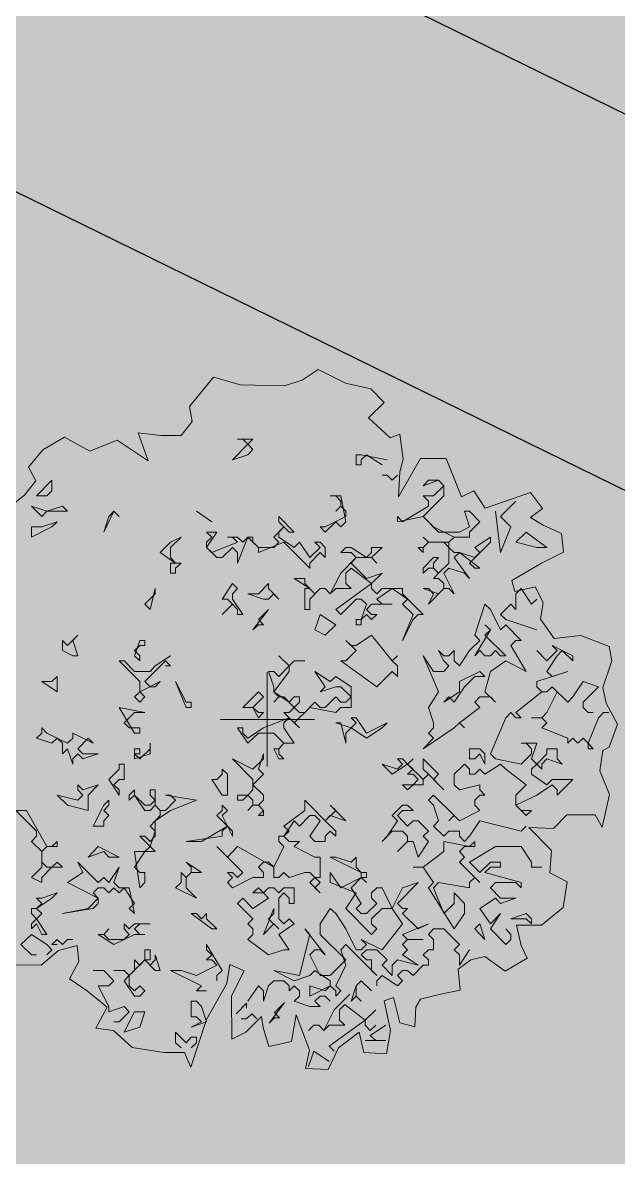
# Model space of a CAD drawing. Header units: millimetres. Extents: x 3866 to 35600, y -8896 to 9491.
# Drawn here: x 33119.157 to 33120.919, y -6722.994 to -6719.638 of the extents above; entities that cross this region are included whole.
import ezdxf

# ---------------------------------------------------------------- set-up
doc = ezdxf.new("R2010")
doc.units = ezdxf.units.MM
for name, color, linetype in [('ВДМ', 7, 'Continuous'), ('КУЩІ', 108, 'Continuous'), ('майданчики заливка', 7, 'Continuous')]:
    doc.layers.add(name, color=color, linetype=linetype)
doc.layers.add('Интерьер - Мебель_Ном_пера__4', color=7, linetype='Continuous', lineweight=20, true_color=0x029e21)

# ---------------------------------------------------------------- blocks, each defined once
blk = doc.blocks.new('Дерево лиственное 02 11_24')
at = {"layer": 'Интерьер - Мебель_Ном_пера__4', "linetype": 'Continuous'}
for p, q in [((-1757, 7082), (-1218, 7742)), ((-1218, 7742), (-606, 7566)), ((792, 7677), (1152, 7917)), ((1152, 7917), (1771, 7603)), ((-606, 7566), (385, 7545)), ((385, 7545), (792, 7677)), ((1771, 7603), (2344, 7476)), ((2344, 7476), (2648, 7169)), ((-1697, 6741), (-1757, 7082)), ((2648, 7169), (2296, 6819)), ((-1946, 6421), (-1697, 6741)), ((2296, 6819), (2782, 6373)), ((-2694, 5851), (-2918, 6485)), ((-2918, 6485), (-2409, 6421)), ((-2409, 6421), (-1946, 6421)), ((2782, 6373), (3004, 6456)), ((3004, 6456), (3075, 5887)), ((-5080, 6100), (-4587, 6385)), ((-4587, 6385), (-4012, 6065)), ((-4012, 6065), (-3393, 6317)), ((-3393, 6317), (-2694, 5851)), ((-436, 6223), (-786, 5873)), ((-322, 6337), (-672, 6337)), ((-672, 6337), (-550, 6337)), ((-550, 6337), (-436, 6223)), ((-436, 6223), (-322, 6337)), ((-322, 6109), (-436, 6223)), ((-5401, 5709), (-5080, 6100)), ((-786, 5873), (-436, 5987)), ((-436, 5987), (-322, 6109)), ((2128, 5987), (2014, 5987)), ((2014, 5987), (2014, 5759)), ((2714, 5873), (2128, 5987)), ((2128, 5873), (2250, 5987)), ((2250, 5987), (2600, 5759)), ((-5236, 5397), (-5401, 5709)), ((2014, 5759), (2128, 5759)), ((2128, 5759), (2128, 5873)), ((2968, 5032), (3467, 5899)), ((3075, 5887), (3004, 5602)), ((3467, 5899), (4052, 5899)), ((4052, 5899), (4398, 5034)), ((-5495, 5071), (-5236, 5397)), ((-4872, 5409), (-5222, 5059)), ((-4872, 5173), (-4872, 5409)), ((2714, 5523), (2600, 5523)), ((2828, 5409), (2714, 5523)), ((2950, 5523), (2828, 5409)), ((3004, 5602), (2968, 5032)), ((3650, 5409), (3528, 5287)), ((3528, 5287), (3878, 5409)), ((3878, 5409), (3650, 5409)), ((4000, 5287), (3878, 5409)), ((3878, 5409), (4000, 5287)), ((-4986, 5059), (-4872, 5173)), ((4000, 5287), (3764, 5059)), ((4000, 5059), (4000, 5287)), ((4398, 5034), (4678, 5174)), ((4678, 5174), (4931, 4775)), ((-6057, 4624), (-5495, 5071)), ((-5222, 5059), (-4986, 5059)), ((1664, 5059), (1428, 5059)), ((1428, 5059), (1550, 5059)), ((1550, 5059), (1664, 4937)), ((1778, 4473), (1664, 5059)), ((1664, 4937), (1664, 4823)), ((3764, 5059), (3528, 5059)), ((3528, 5059), (3650, 4937)), ((3650, 4709), (4000, 5059)), ((3650, 4937), (3650, 4823)), ((4931, 4775), (5958, 5130)), ((5278, 4587), (5628, 4937)), ((5958, 5130), (6229, 4771)), ((-4986, 4709), (-5336, 4823)), ((-5336, 4823), (-5100, 4587)), ((-5100, 4587), (-4986, 4709)), ((-4636, 4823), (-4986, 4709)), ((-4986, 4709), (-4522, 4709)), ((-4522, 4709), (-4636, 4823)), ((-3472, 4709), (-3700, 4237)), ((-3586, 4587), (-3472, 4709)), ((-3472, 4709), (-3350, 4587)), ((-3350, 4587), (-3472, 4709)), ((-1600, 4709), (-1250, 4473)), ((-1250, 4473), (-1600, 4709)), ((1664, 4823), (1550, 4709)), ((1550, 4709), (1664, 4823)), ((1664, 4823), (1778, 4709)), ((1778, 4709), (1778, 4587)), ((3650, 4823), (3064, 4473)), ((3528, 4587), (3650, 4709)), ((4578, 4709), (4464, 4709)), ((4464, 4709), (4578, 4359)), ((4814, 4473), (4578, 4709)), ((5164, 4709), (5278, 3773)), ((6229, 4771), (5960, 4569)), ((-4750, 4473), (-5100, 4359)), ((-4872, 4359), (-4750, 4473)), ((-3700, 4237), (-3586, 4587)), ((614, 4237), (264, 4587)), ((264, 4587), (264, 4473)), ((264, 4473), (378, 4359)), ((1778, 4587), (1314, 4359)), ((1314, 4237), (1550, 4473)), ((1550, 4473), (1664, 4359)), ((1664, 4359), (1778, 4473)), ((3064, 4473), (2950, 4587)), ((2950, 4587), (2950, 4473)), ((2950, 4473), (3528, 4587)), ((3878, 4237), (3528, 4587)), ((3528, 4587), (3764, 4359)), ((4578, 4237), (4814, 4473)), ((5514, 4359), (5278, 4587)), ((5960, 4569), (6245, 4391)), ((6245, 4391), (6657, 4204)), ((-5100, 4359), (-5336, 4359)), ((-5336, 4359), (-5336, 4123)), ((-5336, 4123), (-4872, 4359)), ((-2186, 3887), (-1950, 4123)), ((-1950, 4123), (-2186, 4009)), ((-1372, 3887), (-1136, 4237)), ((-1136, 4237), (-1372, 4237)), ((-1372, 4237), (-1250, 4123)), ((-1250, 4123), (-1372, 4009)), ((-672, 4123), (-900, 4123)), ((-900, 4123), (-786, 4123)), ((-786, 4123), (-672, 4009)), ((-550, 4009), (-672, 4123)), ((-672, 3537), (-436, 4123)), ((-436, 4123), (-550, 4009)), ((-322, 4123), (-436, 4123)), ((-436, 4123), (-200, 3887)), ((-322, 4009), (-322, 4123)), ((378, 4359), (150, 4123)), ((150, 4123), (264, 4009)), ((264, 4237), (378, 4359)), ((264, 4123), (264, 4237)), ((614, 3887), (264, 4123)), ((378, 4359), (500, 4237)), ((500, 4237), (614, 4237)), ((1314, 4359), (1200, 4359)), ((1200, 4359), (1314, 4237)), ((3650, 4009), (3528, 4123)), ((3528, 4123), (3650, 4009)), ((3764, 4359), (4228, 4123)), ((4350, 4237), (3878, 4237)), ((4114, 4009), (4228, 4123)), ((4228, 4123), (4114, 4009)), ((4228, 4123), (4578, 4123)), ((4578, 4359), (4350, 4237)), ((4578, 4123), (4578, 4237)), ((5050, 4123), (4700, 3887)), ((5050, 4009), (5050, 4123)), ((5278, 3773), (5514, 4359)), ((5864, 4237), (5628, 4009)), ((6328, 3887), (5864, 4237)), ((6657, 4204), (6708, 3786)), ((-2186, 4009), (-2422, 3773)), ((-2186, 3659), (-2186, 3887)), ((-1372, 4009), (-1372, 3887)), ((-1250, 3773), (-1372, 3887)), ((-1372, 3887), (-1136, 3659)), ((-672, 4009), (-1250, 3773)), ((-1022, 3659), (-786, 3887)), ((-786, 3887), (-672, 3773)), ((-200, 3887), (-322, 4009)), ((-200, 3773), (378, 4009)), ((150, 3887), (-200, 3887)), ((-200, 3887), (-200, 3773)), ((264, 4009), (150, 3887)), ((378, 4009), (964, 3423)), ((728, 4009), (614, 3887)), ((964, 3659), (728, 4009)), ((1200, 3887), (964, 3659)), ((1200, 4009), (1078, 4009)), ((1078, 4009), (1200, 3887)), ((1314, 3887), (1200, 4009)), ((1314, 3659), (1314, 3887)), ((1778, 3887), (1664, 3773)), ((1900, 3887), (1778, 3887)), ((2250, 3659), (1900, 3887)), ((2364, 3659), (2600, 3887)), ((2600, 3887), (2364, 3887)), ((2364, 3887), (2364, 3773)), ((3528, 3887), (3414, 3887)), ((3414, 3887), (3528, 3773)), ((3650, 4009), (3528, 3887)), ((3528, 3887), (3650, 4009)), ((3528, 3773), (3528, 3887)), ((4114, 4009), (3650, 4009)), ((3650, 4009), (4000, 4009)), ((4000, 4009), (4114, 3887)), ((4114, 3887), (4114, 4009)), ((4228, 3773), (4114, 3887)), ((4114, 3887), (4114, 3537)), ((4578, 3537), (5050, 4009)), ((4700, 3887), (4814, 3773)), ((5628, 4009), (6100, 3887)), ((6100, 3887), (6328, 3887)), ((-2422, 3773), (-2072, 3537)), ((-2072, 3537), (-2186, 3659)), ((-1136, 3659), (-1022, 3659)), ((-672, 3773), (-672, 3537)), ((964, 3537), (1200, 3773)), ((1200, 3773), (1314, 3659)), ((1664, 3773), (1900, 3773)), ((2014, 3659), (1664, 3309)), ((1900, 3773), (2014, 3659)), ((1900, 3537), (2014, 3659)), ((2014, 3659), (2364, 3659)), ((2364, 3773), (2250, 3659)), ((2364, 3659), (2478, 3537)), ((2478, 3537), (2364, 3659)), ((3764, 3659), (3528, 3423)), ((3764, 3537), (3878, 3659)), ((3878, 3659), (3764, 3659)), ((4228, 3659), (4350, 3773)), ((4350, 3773), (4228, 3773)), ((4578, 3187), (4228, 3659)), ((4350, 3773), (4814, 3423)), ((4700, 3659), (4350, 3773)), ((4814, 3773), (4700, 3659)), ((6708, 3786), (6209, 3536)), ((-2072, 3537), (-2186, 3537)), ((-2186, 3537), (-2186, 3309)), ((-1950, 3537), (-2072, 3537)), ((-2072, 3423), (-1950, 3537)), ((-2072, 3309), (-2072, 3423)), ((964, 3423), (964, 3537)), ((1778, 3309), (1900, 3423)), ((2250, 3187), (1900, 3537)), ((1900, 3423), (2364, 3073)), ((3528, 3423), (3528, 3309)), ((3528, 3309), (3650, 3423)), ((3650, 3423), (3764, 3423)), ((3764, 3423), (3764, 3537)), ((3878, 3309), (3764, 3423)), ((3764, 3423), (3878, 3309)), ((4114, 3537), (3878, 3309)), ((4000, 3309), (4114, 3423)), ((4114, 3423), (4464, 3309)), ((4700, 3423), (4578, 3537)), ((4814, 3423), (4700, 3423)), ((6209, 3536), (5533, 3144)), ((-2186, 3309), (-2072, 3309)), ((850, 3187), (614, 3187)), ((614, 3187), (964, 2959)), ((850, 3073), (850, 3187)), ((1664, 3309), (1428, 2837)), ((1778, 3073), (1778, 3309)), ((2600, 3309), (2250, 3187)), ((2364, 3073), (2600, 3309)), ((3878, 3309), (3764, 3187)), ((3764, 3187), (3878, 3187)), ((3878, 3187), (4000, 3073)), ((4228, 2837), (4000, 3309)), ((4464, 3309), (4578, 3187)), ((5533, 3144), (5604, 2895)), ((-2536, 2837), (-2772, 2609)), ((-2650, 2487), (-2536, 2959)), ((-2536, 2959), (-2536, 2837)), ((-786, 3073), (-1022, 2723)), ((-672, 2959), (-786, 3073)), ((-786, 2837), (-672, 2959)), ((-786, 2723), (-786, 2837)), ((-200, 2837), (-436, 2837)), ((-436, 2837), (-86, 2723)), ((28, 3073), (-200, 2837)), ((28, 2959), (28, 3073)), ((264, 2723), (28, 2959)), ((28, 2723), (150, 2837)), ((150, 2837), (264, 2723)), ((1078, 2837), (850, 3073)), ((964, 2959), (850, 2959)), ((850, 2959), (850, 2487)), ((964, 2723), (1200, 2959)), ((1200, 2959), (1078, 2837)), ((1314, 2959), (1200, 2959)), ((1200, 2959), (1314, 2959)), ((1428, 2837), (1314, 2959)), ((1314, 2959), (1428, 2837)), ((1428, 2837), (1550, 2959)), ((2364, 3073), (1550, 2487)), ((1550, 2959), (1900, 2959)), ((1900, 2959), (1778, 3073)), ((2364, 2959), (2364, 3073)), ((2478, 2837), (2364, 2959)), ((2600, 2959), (2478, 2837)), ((2478, 2723), (2828, 2959)), ((3064, 2959), (2600, 2959)), ((2828, 2959), (3178, 2723)), ((3064, 2837), (3064, 2959)), ((3528, 2373), (3064, 2837)), ((3878, 2837), (3528, 2959)), ((3528, 2959), (3650, 2959)), ((3650, 2959), (3764, 2837)), ((3650, 2609), (4000, 2959)), ((3764, 2837), (3650, 2609)), ((4000, 2959), (3878, 2837)), ((4000, 3073), (4000, 2959)), ((4000, 2959), (4114, 2959)), ((4114, 2959), (4228, 2837)), ((5604, 2895), (6067, 3002)), ((5628, 2837), (5750, 2959)), ((5628, 2487), (5628, 2837)), ((5750, 2959), (5978, 2609)), ((6067, 3002), (6245, 2646)), ((-2772, 2609), (-2650, 2487)), ((-1022, 2723), (-900, 2723)), ((-786, 2609), (-1022, 2373)), ((-1022, 2373), (-786, 2609)), ((-900, 2723), (-786, 2609)), ((-550, 2373), (-786, 2723)), ((-786, 2609), (-672, 2487)), ((-86, 2723), (28, 2723)), ((964, 2487), (964, 2723)), ((1664, 2373), (2014, 2723)), ((2014, 2723), (2128, 2723)), ((2128, 2723), (2250, 2609)), ((2250, 2609), (2128, 2259)), ((2250, 2487), (2364, 2609)), ((2364, 2609), (2828, 2609)), ((2600, 2609), (2478, 2723)), ((2828, 2609), (2600, 2609)), ((3178, 2723), (3064, 2609)), ((3064, 2609), (3300, 2373)), ((4928, 2609), (4700, 1909)), ((5050, 2487), (4928, 2609)), ((5278, 2373), (5514, 2609)), ((5514, 2609), (5628, 2487)), ((5978, 2609), (6100, 2723)), ((6245, 2646), (6185, 2264)), ((-672, 2487), (-672, 2373)), ((-672, 2373), (-550, 2373)), ((28, 2487), (-322, 2023)), ((-200, 2259), (28, 2487)), ((850, 2487), (964, 2487)), ((1200, 2373), (1078, 2023)), ((1550, 2137), (1200, 2373)), ((1550, 2487), (1664, 2373)), ((2128, 2259), (2250, 2373)), ((2364, 2373), (2250, 2487)), ((2250, 2373), (2364, 2259)), ((2364, 2259), (2478, 2373)), ((2478, 2373), (2364, 2373)), ((3300, 2373), (3064, 1787)), ((3300, 2259), (3414, 2373)), ((3414, 2373), (3528, 2373)), ((5278, 2023), (5050, 2487)), ((5400, 2259), (5278, 2373)), ((-322, 2023), (-200, 2137)), ((-86, 2137), (-200, 2259)), ((-200, 2137), (-86, 2137)), ((1314, 1909), (1550, 2137)), ((2128, 2259), (2014, 2259)), ((2014, 2259), (2014, 2137)), ((2014, 2137), (2128, 2137)), ((2128, 2137), (2128, 2259)), ((3064, 1787), (3300, 2259)), ((5050, 2023), (4928, 2137)), ((4928, 2137), (5050, 2023)), ((5400, 2137), (5278, 2023)), ((6100, 2023), (5400, 2259)), ((5750, 1787), (5400, 2137)), ((6185, 2264), (6494, 1827)), ((-4286, 1909), (-4522, 1673)), ((-4400, 1787), (-4286, 1909)), ((1078, 2023), (1314, 1909)), ((2364, 1909), (2014, 1673)), ((2828, 1323), (2364, 1909)), ((5050, 2023), (4700, 1437)), ((4700, 1909), (4814, 1787)), ((4928, 1909), (5050, 2023)), ((5400, 1437), (4928, 1909)), ((6494, 1827), (7100, 1898)), ((7100, 1898), (7741, 1649)), ((-4522, 1673), (-4636, 1787)), ((-4636, 1787), (-4636, 1559)), ((-4636, 1559), (-4400, 1437)), ((-4286, 1437), (-4400, 1787)), ((-2886, 1787), (-3000, 1437)), ((-3000, 1559), (-2886, 1673)), ((-2886, 1437), (-3000, 1559)), ((-2772, 1787), (-2886, 1787)), ((-2886, 1673), (-2772, 1673)), ((-2772, 1673), (-2772, 1787)), ((1900, 1673), (1778, 1787)), ((1778, 1787), (2014, 1559)), ((2014, 1559), (1778, 1323)), ((2014, 1673), (1900, 1673)), ((4000, 1437), (3878, 1559)), ((3878, 1559), (4000, 1323)), ((4228, 1559), (4114, 1437)), ((4228, 1323), (4228, 1559)), ((4578, 1559), (4350, 1209)), ((4814, 1787), (4578, 1559)), ((4700, 1437), (4814, 1559)), ((4814, 1559), (4928, 1437)), ((5050, 1437), (5164, 1559)), ((5164, 1559), (5278, 1437)), ((5514, 1673), (5628, 1787)), ((5864, 1087), (5514, 1673)), ((5628, 1787), (5750, 1787)), ((6328, 1323), (6100, 1559)), ((6564, 1559), (6328, 1323)), ((6914, 1437), (6450, 1673)), ((6450, 1673), (6564, 1559)), ((6564, 1437), (6678, 1559)), ((6678, 1559), (6914, 1323)), ((7741, 1649), (7800, 1326)), ((-4400, 1437), (-4286, 1437)), ((-3236, 1323), (-3350, 1323)), ((-3350, 1323), (-2886, 859)), ((-3000, 1087), (-3236, 1323)), ((-3000, 1437), (-2886, 1323)), ((-2886, 1323), (-2886, 1437)), ((-2772, 859), (-2300, 1323)), ((-2186, 1437), (-2536, 1209)), ((-2300, 1323), (-2186, 1209)), ((500, 1209), (264, 1437)), ((264, 1437), (500, 1209)), ((500, 1209), (614, 1323)), ((614, 1323), (500, 1209)), ((614, 1323), (850, 1323)), ((850, 1323), (614, 1323)), ((1778, 1323), (1664, 1323)), ((1664, 1323), (2478, 737)), ((2828, 1323), (2950, 1437)), ((2950, 1437), (2828, 1323)), ((2950, 1209), (2828, 1323)), ((3764, 1087), (3528, 1437)), ((3528, 1437), (3878, 623)), ((4114, 1437), (4000, 1437)), ((4000, 1323), (4114, 1209)), ((4350, 1209), (4228, 1323)), ((4928, 1437), (5050, 1437)), ((5050, 1087), (5400, 1323)), ((5278, 1437), (5400, 1437)), ((5400, 1323), (5864, 1087)), ((6328, 1087), (6564, 1437)), ((6914, 1323), (6914, 1437)), ((7800, 1326), (7598, 723)), ((-2650, 1087), (-3000, 1087)), ((-2536, 1209), (-2650, 1087)), ((-2186, 1209), (-2300, 1209)), ((0, 0), (0, 1067)), ((150, 1087), (28, 1087)), ((28, 1087), (150, 737)), ((150, 623), (500, 1087)), ((264, 973), (150, 1087)), ((500, 1209), (264, 973)), ((500, 1087), (500, 1209)), ((1428, 859), (1078, 1087)), ((1078, 1087), (1314, 737)), ((2478, 737), (2828, 1087)), ((2828, 1087), (2950, 973)), ((2950, 973), (2950, 1209)), ((4000, 1087), (3764, 1087)), ((4114, 1209), (4000, 1087)), ((4814, 1087), (4350, 859)), ((4928, 973), (4814, 1087)), ((4928, 623), (5050, 1087)), ((6100, 859), (6800, 1087)), ((6450, 973), (6328, 1087)), ((6800, 1087), (6450, 973)), ((-4872, 859), (-5100, 859)), ((-5100, 859), (-4750, 623)), ((-4750, 973), (-4872, 859)), ((-4750, 623), (-4750, 973)), ((-2886, 623), (-2422, 859)), ((-2886, 859), (-2886, 623)), ((-2650, 737), (-2772, 859)), ((-2422, 859), (-2536, 737)), ((-1836, 387), (-2072, 859)), ((-2072, 859), (-1836, 273)), ((1550, 973), (1428, 859)), ((1900, 737), (1550, 973)), ((4350, 859), (4350, 623)), ((4464, 737), (4700, 973)), ((4700, 973), (4928, 973)), ((6100, 737), (6100, 859)), ((7150, 859), (6914, 509)), ((7500, 737), (7150, 859)), ((-2886, 623), (-3000, 509)), ((-2772, 509), (-2886, 623)), ((-2536, 737), (-2650, 737)), ((-200, 623), (-550, 273)), ((-86, 509), (-200, 623)), ((150, 737), (150, 623)), ((500, 387), (150, 623)), ((150, 623), (264, 509)), ((1314, 737), (1200, 623)), ((1200, 623), (1550, 737)), ((1550, 737), (1664, 737)), ((1664, 737), (1900, 509)), ((1900, 273), (1900, 737)), ((3878, 623), (3650, 273)), ((4350, 623), (4000, 387)), ((4228, 387), (4464, 737)), ((5164, 387), (4928, 623)), ((5628, 159), (6214, 623)), ((6214, 623), (6100, 737)), ((6214, 623), (6328, 623)), ((6328, 623), (6214, 623)), ((6328, 623), (6450, 737)), ((6450, 737), (6328, 623)), ((6564, 623), (6328, 159)), ((6450, 737), (6564, 623)), ((6800, 387), (6450, 737)), ((7150, 387), (7500, 737)), ((7598, 723), (7669, 367)), ((-2772, 159), (-3350, 273)), ((-3350, 273), (-3000, -313)), ((-3000, 509), (-2886, 387)), ((-2886, 387), (-2772, 509)), ((-1722, 387), (-1836, 387)), ((-1836, 273), (-1722, 273)), ((-1722, 273), (-1722, 387)), ((-550, 273), (-322, 273)), ((-322, 273), (-86, 509)), ((-200, 159), (-322, 273)), ((-322, 273), (-200, 37)), ((264, 509), (150, 387)), ((150, 387), (264, 509)), ((264, 509), (378, 509)), ((378, 509), (614, 273)), ((614, 509), (500, 387)), ((614, 273), (500, 159)), ((728, 509), (614, 509)), ((614, 273), (728, 387)), ((614, -77), (964, 273)), ((728, 159), (614, 273)), ((728, 387), (728, 509)), ((1078, 387), (850, 159)), ((964, 273), (1550, 159)), ((1200, 273), (1078, 387)), ((1314, 273), (1200, 273)), ((1550, 509), (1314, 273)), ((1664, 387), (1550, 509)), ((1550, 159), (1664, 273)), ((1778, 387), (1664, 387)), ((1664, 273), (1900, 273)), ((1900, 509), (1778, 387)), ((3650, 273), (3764, -77)), ((4000, 387), (4114, 509)), ((4114, 509), (4228, 387)), ((4350, -77), (4814, 273)), ((4700, 387), (4814, 509)), ((4814, 273), (4700, 387)), ((4814, 509), (5050, 509)), ((5050, 509), (5164, 387)), ((6914, 509), (6800, 387)), ((7150, 273), (7150, 387)), ((7264, 159), (7150, 273)), ((7669, 367), (7931, -110)), ((-3236, -77), (-3000, 159)), ((-3000, 159), (-2772, 159)), ((0, 0), (-1067, 0)), ((-200, 37), (-86, 159)), ((-86, 159), (-200, 159)), ((500, 37), (-86, -191)), ((0, 0), (1067, 0)), ((0, 0), (0, -1067)), ((500, 159), (378, 159)), ((378, 159), (500, 37)), ((378, -77), (500, 37)), ((500, 37), (728, -191)), ((850, 159), (728, 159)), ((2014, 37), (1900, 37)), ((1900, 37), (2014, -77)), ((2250, -313), (2014, 37)), ((5050, -777), (5400, 37)), ((5400, 37), (5514, 159)), ((5514, 159), (5628, 37)), ((5750, 37), (5628, 159)), ((5628, 37), (5750, 37)), ((6214, 37), (5978, 37)), ((5978, 37), (6214, 37)), ((6328, 159), (6214, 37)), ((6214, 37), (6328, -77)), ((7378, 159), (7264, 159)), ((7264, -541), (7500, 37)), ((7500, 37), (7614, 159)), ((7614, 159), (7728, 159)), ((-4986, -313), (-5100, -191)), ((-5100, -191), (-5100, -313)), ((-3122, -191), (-3236, -77)), ((-3000, -191), (-3122, -191)), ((-2886, -191), (-3000, -191)), ((-2886, -313), (-2886, -191)), ((-550, -191), (-672, -191)), ((-672, -191), (-436, -541)), ((-550, -313), (-550, -191)), ((-86, -191), (-436, -427)), ((378, -191), (378, -77)), ((614, -541), (378, -191)), ((728, -191), (614, -77)), ((1900, -191), (1550, -77)), ((1550, -77), (1664, -77)), ((1664, -77), (1778, -541)), ((1778, -313), (1900, -191)), ((2014, -77), (1900, -191)), ((1900, -191), (2250, -427)), ((2714, -77), (2250, -313)), ((2250, -427), (2600, -191)), ((2600, -191), (2714, -77)), ((3528, -663), (4228, -191)), ((3764, -191), (3650, -313)), ((3764, -77), (3764, -191)), ((4228, -191), (4350, -77)), ((4350, -77), (4464, -191)), ((4464, -191), (4350, -77)), ((6328, -77), (6214, -191)), ((6214, -191), (6800, -427)), ((7931, -110), (7741, -630)), ((-5100, -313), (-5222, -427)), ((-5222, -427), (-4872, -541)), ((-4522, -541), (-4986, -313)), ((-4872, -541), (-4750, -427)), ((-4750, -427), (-4636, -541)), ((-4400, -427), (-4522, -541)), ((-3936, -541), (-4400, -313)), ((-4400, -313), (-4400, -427)), ((-4286, -663), (-4050, -427)), ((-4050, -427), (-3936, -541)), ((-3000, -313), (-2886, -313)), ((-436, -427), (-550, -313)), ((-436, -541), (-200, -313)), ((-200, -313), (150, -313)), ((150, -313), (378, -541)), ((1778, -541), (1778, -313)), ((3764, -427), (3528, -663)), ((3650, -313), (3764, -427)), ((6800, -427), (6800, -541)), ((6800, -541), (6914, -427)), ((6914, -427), (7028, -541)), ((7028, -541), (7150, -427)), ((7150, -427), (7264, -541)), ((-4636, -541), (-4636, -777)), ((-4636, -777), (-4522, -663)), ((-4522, -663), (-4400, -1013)), ((-4172, -777), (-4286, -663)), ((-2886, -663), (-3000, -663)), ((-3000, -663), (-3000, -891)), ((-2650, -663), (-2886, -891)), ((-2886, -777), (-2886, -663)), ((-2650, -541), (-2650, -663)), ((-2650, -777), (-2650, -541)), ((264, -663), (150, -663)), ((150, -663), (264, -891)), ((264, -663), (378, -541)), ((378, -541), (264, -663)), ((264, -777), (264, -663)), ((378, -541), (614, -541)), ((4814, -663), (4578, -663)), ((4578, -663), (4578, -891)), ((4928, -777), (4814, -663)), ((6100, -541), (5750, -541)), ((5750, -541), (5864, -541)), ((5864, -541), (5978, -663)), ((5978, -891), (6100, -541)), ((5978, -663), (5978, -777)), ((6564, -663), (6328, -663)), ((6328, -663), (6328, -777)), ((6564, -891), (6564, -663)), ((7264, -541), (7264, -663)), ((7378, -663), (7264, -541)), ((7264, -663), (7378, -663)), ((7598, -702), (7527, -1165)), ((7741, -630), (7598, -702)), ((-4400, -891), (-4286, -777)), ((-4400, -1013), (-4400, -891)), ((-4286, -777), (-4172, -891)), ((-4172, -891), (-3822, -777)), ((-3822, -777), (-4172, -777)), ((-3236, -1013), (-3350, -1013)), ((-3350, -1013), (-3350, -1127)), ((-3236, -1363), (-3236, -1013)), ((-2886, -891), (-3000, -777)), ((-3000, -777), (-2886, -777)), ((-3000, -891), (-2650, -777)), ((-322, -1127), (-786, -891)), ((-786, -891), (-322, -1363)), ((-86, -891), (-322, -1127)), ((-200, -1127), (-86, -777)), ((-86, -777), (-86, -891)), ((378, -891), (264, -777)), ((264, -891), (378, -891)), ((2950, -1127), (2600, -1013)), ((2600, -1013), (2828, -1241)), ((2828, -1241), (3178, -1013)), ((3064, -891), (2950, -891)), ((2950, -891), (3064, -1013)), ((3064, -1013), (2950, -1127)), ((3178, -1013), (3064, -891)), ((3178, -1013), (3300, -891)), ((3300, -891), (3178, -1013)), ((3528, -1363), (3178, -1013)), ((3178, -1013), (3300, -1127)), ((3878, -1241), (3528, -891)), ((3528, -891), (3528, -1127)), ((4228, -1241), (4464, -1013)), ((4464, -1013), (4578, -1127)), ((4578, -891), (4700, -891)), ((4700, -891), (4814, -777)), ((4814, -777), (4928, -1013)), ((4928, -1013), (4928, -777)), ((4928, -1241), (5278, -1013)), ((5164, -891), (5050, -777)), ((5750, -1013), (5164, -891)), ((5278, -1013), (5400, -1127)), ((5978, -777), (5750, -1013)), ((6100, -1013), (5978, -891)), ((5978, -1127), (6100, -1013)), ((6328, -777), (6100, -1013)), ((6100, -1013), (6214, -1127)), ((6214, -1013), (6328, -891)), ((6214, -1127), (6214, -1013)), ((6328, -891), (6678, -1013)), ((6678, -1013), (6564, -891)), ((-3350, -1127), (-3586, -1363)), ((-1022, -1241), (-1136, -1363)), ((-900, -1241), (-1022, -1127)), ((-1022, -1127), (-1022, -1241)), ((-900, -1713), (-900, -1241)), ((-322, -1477), (-86, -1241)), ((-86, -1241), (-200, -1127)), ((3300, -1127), (3178, -1241)), ((3178, -1241), (3300, -1241)), ((3300, -1241), (3414, -1363)), ((3528, -1127), (3650, -1241)), ((3528, -1363), (3650, -1241)), ((3650, -1241), (3528, -1363)), ((3650, -1241), (4000, -1591)), ((3764, -1363), (3878, -1241)), ((4228, -1477), (4228, -1241)), ((4578, -1127), (4578, -1241)), ((4578, -1241), (4700, -1241)), ((4700, -1241), (4814, -1127)), ((4814, -1127), (4928, -1241)), ((5400, -1127), (5864, -1477)), ((5978, -1241), (5978, -1127)), ((6328, -1477), (5978, -1241)), ((7527, -1165), (7746, -1700)), ((-4172, -1591), (-4286, -1477)), ((-4286, -1477), (-4286, -1591)), ((-3822, -1477), (-4172, -1591)), ((-4050, -1713), (-3822, -1477)), ((-3586, -1363), (-3350, -1713)), ((-3472, -1477), (-3350, -1363)), ((-3350, -1591), (-3472, -1477)), ((-3350, -1363), (-3236, -1363)), ((-1136, -1363), (-1250, -1363)), ((-1250, -1363), (-1022, -1713)), ((-322, -1363), (-322, -1591)), ((-86, -1713), (-322, -1477)), ((3300, -1477), (3064, -1477)), ((3064, -1477), (3178, -1591)), ((3178, -1591), (3300, -1477)), ((3414, -1363), (3300, -1477)), ((3300, -1477), (3528, -1477)), ((3528, -1477), (3528, -1363)), ((4000, -1591), (3764, -1363)), ((4350, -1591), (4228, -1477)), ((4814, -1477), (4350, -1591)), ((4814, -1591), (4814, -1477)), ((5864, -1477), (5628, -1713)), ((6100, -1713), (6450, -1477)), ((6450, -1363), (6328, -1477)), ((6914, -1363), (6450, -1363)), ((6450, -1477), (6564, -1591)), ((6564, -1713), (6914, -1363)), ((-4286, -1827), (-4750, -1713)), ((-4750, -1713), (-4522, -1941)), ((-4286, -1591), (-4172, -1713)), ((-4172, -1713), (-4286, -1827)), ((-4050, -2063), (-4050, -1713)), ((-3350, -1713), (-3350, -1591)), ((-3000, -1591), (-3122, -1713)), ((-3122, -1713), (-3122, -1827)), ((-3122, -1827), (-3000, -1713)), ((-3000, -1713), (-3000, -1591)), ((-2772, -1941), (-3000, -1713)), ((-3000, -1713), (-2772, -2063)), ((-2536, -1591), (-2650, -1591)), ((-2650, -1591), (-2650, -1713)), ((-2650, -1713), (-2536, -1827)), ((-2536, -1941), (-2536, -1591)), ((-1600, -1827), (-2300, -1713)), ((-2300, -1713), (-2186, -1713)), ((-2186, -1713), (-2072, -1827)), ((-1022, -1713), (-900, -1713)), ((-436, -1713), (-672, -1713)), ((-672, -1713), (-672, -1827)), ((-550, -1827), (-436, -1713)), ((-322, -1591), (-436, -1713)), ((-436, -1713), (-322, -1827)), ((-86, -1827), (-86, -1713)), ((3650, -1827), (3764, -1713)), ((3764, -1713), (4228, -2177)), ((4700, -1827), (4814, -1713)), ((4928, -1713), (4814, -1591)), ((4814, -1713), (4928, -1713)), ((5628, -1713), (5628, -1941)), ((5628, -1941), (6100, -1713)), ((6564, -1591), (6564, -1713)), ((7746, -1700), (7581, -2439)), ((-4522, -1941), (-4050, -2063)), ((-3700, -1941), (-3936, -2413)), ((-3586, -1827), (-3700, -1941)), ((-3700, -2063), (-3586, -1941)), ((-3586, -1941), (-3586, -1827)), ((-2650, -1941), (-2772, -1941)), ((-2536, -1827), (-2650, -1941)), ((-2650, -2063), (-2536, -1941)), ((-2422, -2063), (-2536, -1941)), ((-2536, -1941), (-2422, -2063)), ((-2072, -1827), (-2300, -2063)), ((-2186, -2063), (-1600, -1827)), ((-900, -2063), (-1022, -1941)), ((-1022, -1941), (-1022, -2063)), ((-672, -1827), (-550, -1827)), ((-322, -1941), (-436, -2063)), ((-436, -2063), (-322, -1941)), ((-322, -1827), (-322, -1941)), ((-322, -1941), (-200, -1941)), ((-200, -1941), (-86, -1827)), ((-86, -2063), (-200, -1941)), ((-200, -1941), (-86, -2063)), ((964, -1941), (850, -1827)), ((850, -1827), (850, -2063)), ((1314, -2291), (964, -1941)), ((1778, -2291), (1428, -1941)), ((1428, -1941), (1550, -2063)), ((3064, -1941), (2828, -2177)), ((3178, -1941), (3064, -1941)), ((3300, -2063), (3178, -1941)), ((3764, -1941), (3650, -1827)), ((3878, -2291), (3764, -1941)), ((4700, -1941), (4700, -1827)), ((4814, -2063), (4700, -1941)), ((5628, -1941), (5864, -2177)), ((5750, -2063), (5628, -1941)), ((-5450, -2063), (-5686, -2063)), ((-5686, -2063), (-5222, -2527)), ((-4986, -2877), (-5450, -2063)), ((-3586, -2177), (-3700, -2063)), ((-3700, -2291), (-3586, -2177)), ((-3700, -2413), (-3700, -2291)), ((-2772, -2063), (-2650, -2063)), ((-2422, -2177), (-2650, -2413)), ((-2536, -2291), (-2186, -2063)), ((-2536, -2527), (-2536, -2291)), ((-2300, -2063), (-2422, -2063)), ((-2422, -2063), (-2422, -2177)), ((-1022, -2063), (-1136, -2177)), ((-1136, -2177), (-900, -2413)), ((-1022, -2177), (-900, -2063)), ((-786, -2641), (-1022, -2177)), ((-86, -2063), (-200, -2177)), ((-200, -2177), (-86, -2177)), ((-86, -2177), (-86, -2063)), ((850, -2063), (378, -2413)), ((378, -2641), (614, -2291)), ((614, -2291), (728, -2413)), ((728, -2413), (964, -2177)), ((964, -2177), (1078, -2177)), ((1200, -2291), (964, -2641)), ((1078, -2177), (1200, -2291)), ((1550, -2063), (1314, -2291)), ((1314, -2291), (1428, -2177)), ((1550, -2527), (1314, -2291)), ((1428, -2177), (1778, -2291)), ((2950, -2291), (2714, -2641)), ((2828, -2177), (2950, -2291)), ((2950, -2177), (3064, -2063)), ((3178, -2413), (2950, -2177)), ((3064, -2063), (3300, -2063)), ((3300, -2291), (3178, -2413)), ((3414, -2291), (3300, -2291)), ((3650, -2527), (3414, -2291)), ((3764, -2413), (3878, -2291)), ((4228, -2177), (4114, -2291)), ((4114, -2291), (4228, -2177)), ((4228, -2177), (4350, -2291)), ((4350, -2291), (4814, -2063)), ((4814, -2291), (4578, -2641)), ((5750, -2527), (4814, -2291)), ((5978, -2063), (5750, -2063)), ((5864, -2177), (5978, -2063)), ((6779, -2162), (6478, -2466)), ((7420, -2162), (6779, -2162)), ((7581, -2439), (7420, -2162)), ((-5222, -2527), (-5222, -2641)), ((-3936, -2413), (-3700, -2413)), ((-2650, -2413), (-2536, -2527)), ((-2650, -2877), (-2536, -2527)), ((-2536, -2527), (-2536, -2641)), ((-900, -2413), (-1486, -2763)), ((-1022, -2527), (-900, -2413)), ((-1022, -2641), (-1022, -2527)), ((-900, -2413), (-786, -2527)), ((-786, -2527), (-786, -2641)), ((378, -2413), (500, -2527)), ((500, -2527), (378, -2641)), ((1314, -2641), (1428, -2527)), ((1428, -2527), (1550, -2641)), ((1550, -2641), (1550, -2527)), ((2600, -2763), (2828, -2527)), ((2828, -2527), (3064, -2527)), ((3064, -2527), (3178, -2641)), ((3528, -2641), (3650, -2527)), ((4000, -2641), (3764, -2413)), ((4114, -2527), (4000, -2641)), ((4350, -2527), (4114, -2527)), ((4350, -2641), (4350, -2527)), ((5864, -2413), (5750, -2527)), ((6478, -2466), (5924, -2447)), ((5924, -2447), (6436, -2968)), ((-5222, -2641), (-5336, -2763)), ((-5336, -2763), (-5100, -2991)), ((-4750, -2763), (-4872, -2877)), ((-4750, -2877), (-4750, -2763)), ((-2772, -2641), (-2886, -2641)), ((-2886, -2641), (-2650, -2877)), ((-2650, -2763), (-2772, -2641)), ((-2536, -2641), (-2650, -2763)), ((-1836, -2763), (-1022, -2641)), ((-1486, -2763), (-1836, -2763)), ((378, -2641), (264, -2641)), ((264, -2641), (264, -2763)), ((264, -2763), (378, -2877)), ((500, -2763), (378, -2641)), ((728, -2763), (500, -2763)), ((614, -2877), (728, -2763)), ((964, -2641), (1078, -2763)), ((1078, -2763), (1314, -2763)), ((1314, -2763), (1314, -2641)), ((2714, -2641), (2600, -2763)), ((3178, -2763), (2950, -2991)), ((2950, -2991), (3178, -2763)), ((3178, -2641), (3178, -2763)), ((3178, -2763), (3300, -2763)), ((3300, -2763), (3414, -3113)), ((3414, -3113), (3650, -2763)), ((3650, -2763), (3528, -2641)), ((4578, -2877), (4000, -2763)), ((4000, -2763), (4000, -2991)), ((4464, -2763), (4350, -2641)), ((4578, -2641), (4464, -2763)), ((4700, -2763), (4578, -2877)), ((4700, -2877), (4700, -2763)), ((-5100, -2991), (-4986, -2877)), ((-5100, -3227), (-5100, -2991)), ((-5100, -2991), (-5100, -3341)), ((-4986, -2877), (-4750, -2877)), ((-4872, -2877), (-4986, -2877)), ((-3822, -2877), (-4050, -3113)), ((-4050, -3113), (-3700, -2991)), ((-3350, -3113), (-3822, -2877)), ((-3700, -2991), (-3586, -3113)), ((-3000, -3341), (-2772, -2991)), ((-2772, -2991), (-3000, -2991)), ((-3000, -2991), (-2886, -3813)), ((-2650, -2877), (-2772, -2991)), ((-2772, -2991), (-2536, -2991)), ((-2536, -2991), (-2650, -2877)), ((-900, -3113), (-1136, -2877)), ((-1136, -2877), (-550, -3463)), ((-672, -2877), (-900, -3113)), ((150, -3341), (-672, -2877)), ((378, -2877), (150, -3341)), ((1078, -3113), (614, -2877)), ((4000, -2991), (3528, -3341)), ((4350, -2991), (4464, -2877)), ((4464, -3113), (4350, -2991)), ((4464, -2877), (4700, -2877)), ((4578, -3227), (5164, -2877)), ((5164, -2877), (5750, -2877)), ((5750, -2877), (5978, -3227)), ((6436, -2968), (6395, -3470)), ((-4986, -3341), (-5100, -3227)), ((-4750, -3227), (-4872, -3341)), ((-4636, -3341), (-4750, -3227)), ((-3822, -3691), (-4286, -3227)), ((-4286, -3227), (-4172, -3463)), ((-3586, -3113), (-3350, -3113)), ((-1486, -3463), (-1836, -3227)), ((-1836, -3227), (-1722, -3341)), ((-200, -3341), (-86, -3227)), ((-86, -3227), (28, -3227)), ((28, -3227), (150, -3341)), ((1200, -3113), (1078, -3113)), ((1200, -3577), (1200, -3113)), ((1550, -3113), (1428, -3113)), ((1428, -3113), (2128, -3463)), ((1900, -3227), (1550, -3113)), ((2014, -3113), (1900, -3227)), ((2014, -3341), (2014, -3113)), ((4350, -3227), (4464, -3113)), ((4814, -3691), (4350, -3227)), ((4814, -3463), (4578, -3227)), ((5050, -3227), (4814, -3463)), ((5278, -3227), (5050, -3227)), ((5278, -3341), (5278, -3227)), ((5978, -3227), (5978, -3341)), ((-5100, -3341), (-5336, -3577)), ((-5336, -3577), (-5100, -3691)), ((-5100, -3577), (-4872, -3341)), ((-5100, -3691), (-5100, -3577)), ((-4872, -3341), (-4986, -3341)), ((-4872, -3341), (-4636, -3341)), ((-4172, -3463), (-4522, -3691)), ((-3700, -3577), (-3822, -3691)), ((-3586, -3691), (-3700, -3577)), ((-3350, -3341), (-3586, -3691)), ((-3472, -3691), (-3350, -3341)), ((-2886, -3463), (-3000, -3341)), ((-2772, -3463), (-2886, -3463)), ((-2772, -3691), (-2772, -3463)), ((-1836, -3577), (-1950, -3463)), ((-1950, -3463), (-1950, -3691)), ((-1836, -3577), (-1722, -3463)), ((-1722, -3463), (-1836, -3577)), ((-1836, -3813), (-1836, -3577)), ((-1722, -3341), (-1722, -3463)), ((-1722, -3463), (-1486, -3463)), ((-786, -3463), (-900, -3463)), ((-900, -3463), (-786, -3577)), ((-786, -3577), (-900, -3691)), ((-672, -3577), (-786, -3463)), ((-786, -3813), (-322, -3577)), ((-550, -3463), (-672, -3577)), ((-322, -3577), (-86, -3577)), ((-86, -3463), (-200, -3341)), ((-86, -3577), (-86, -3463)), ((150, -3341), (150, -3577)), ((150, -3577), (264, -3577)), ((264, -3577), (378, -3463)), ((378, -3463), (500, -3577)), ((500, -3577), (850, -3463)), ((850, -3463), (964, -3463)), ((964, -3463), (1078, -3577)), ((1078, -3577), (964, -3691)), ((1200, -3691), (1078, -3577)), ((1078, -3577), (1200, -3577)), ((1664, -3813), (1428, -3463)), ((1428, -3463), (1428, -3691)), ((2128, -3577), (1664, -3813)), ((1900, -3813), (2128, -3577)), ((2128, -3463), (2014, -3341)), ((2250, -3463), (2128, -3463)), ((2128, -3463), (2128, -3577)), ((2128, -3577), (2250, -3691)), ((2250, -3691), (2128, -3577)), ((2128, -3577), (2250, -3577)), ((2250, -3577), (2250, -3463)), ((3528, -3341), (3300, -3341)), ((3300, -3341), (3528, -3341)), ((3528, -3341), (3764, -3691)), ((4578, -3691), (4700, -3577)), ((4700, -3577), (4814, -3691)), ((4928, -3463), (5050, -3341)), ((5750, -3691), (4928, -3463)), ((5050, -3341), (5278, -3341)), ((5978, -3341), (6214, -3341)), ((6395, -3470), (6786, -3676)), ((-4522, -3691), (-3822, -4041)), ((-3936, -3927), (-3822, -3813)), ((-3822, -3813), (-3700, -3813)), ((-3700, -3813), (-3586, -3927)), ((-3586, -3927), (-3472, -3813)), ((-3350, -3813), (-3472, -3691)), ((-3472, -3813), (-3350, -3927)), ((-3350, -3927), (-3236, -3813)), ((-3122, -3813), (-3350, -3813)), ((-3236, -3813), (-3000, -4163)), ((-3000, -4391), (-3122, -3813)), ((-2886, -3813), (-2772, -3691)), ((-1950, -3691), (-2072, -3813)), ((-2072, -3813), (-1600, -4041)), ((-1600, -4041), (-1836, -3813)), ((-900, -3691), (-786, -3813)), ((-200, -3813), (-322, -3927)), ((-86, -3927), (-200, -3813)), ((28, -3813), (-86, -3927)), ((150, -3813), (28, -3813)), ((264, -3927), (150, -3813)), ((378, -3813), (264, -3927)), ((614, -3813), (378, -3813)), ((614, -4163), (614, -3813)), ((964, -3691), (1200, -3927)), ((1078, -3813), (1200, -3691)), ((1200, -3927), (1078, -3813)), ((1428, -3691), (2014, -3927)), ((2128, -4163), (1900, -3813)), ((2478, -3813), (2364, -3927)), ((2600, -3813), (2478, -3813)), ((2828, -4277), (2600, -3813)), ((3064, -3813), (2828, -4277)), ((2950, -4163), (3414, -3691)), ((3414, -3691), (3064, -3813)), ((3764, -3691), (3650, -3813)), ((3650, -3813), (4228, -4741)), ((3764, -3813), (3878, -3691)), ((4000, -4391), (3764, -3813)), ((3878, -3691), (4578, -3813)), ((4578, -3813), (4578, -3691)), ((5050, -3813), (5164, -3691)), ((5278, -4041), (5050, -3813)), ((5164, -3691), (5628, -3691)), ((5628, -3691), (5750, -3813)), ((5750, -3813), (5750, -3691)), ((6786, -3676), (6698, -4256)), ((-5222, -4277), (-4872, -4041)), ((-5100, -4041), (-5222, -4041)), ((-5222, -4041), (-5100, -4163)), ((-4750, -3927), (-5100, -4041)), ((-4872, -4041), (-4750, -3927)), ((-3822, -4041), (-4050, -4277)), ((-3822, -4041), (-3936, -3927)), ((-3822, -4163), (-3822, -4041)), ((-550, -4041), (-672, -4163)), ((-322, -4277), (-550, -4041)), ((-322, -3927), (-86, -3927)), ((28, -4041), (-322, -4277)), ((-86, -3927), (28, -4041)), ((264, -4041), (378, -3927)), ((264, -4513), (264, -4041)), ((378, -3927), (500, -4041)), ((500, -4041), (500, -4163)), ((2014, -3927), (1778, -4277)), ((2364, -3927), (2364, -4041)), ((2364, -4041), (2478, -4163)), ((4464, -4163), (4228, -3927)), ((4228, -3927), (4228, -4163)), ((4814, -4277), (5164, -4041)), ((5164, -4041), (5278, -4163)), ((5278, -4163), (5628, -4041)), ((5628, -4041), (5278, -4041)), ((-5222, -4277), (-5336, -4277)), ((-5336, -4277), (-5336, -4391)), ((-5100, -4163), (-5222, -4277)), ((-5100, -4391), (-5222, -4277)), ((-4050, -4277), (-4636, -4391)), ((-4636, -4391), (-3936, -4277)), ((-3936, -4277), (-3822, -4163)), ((-3000, -4163), (-3122, -4277)), ((-3122, -4277), (-3000, -4391)), ((-672, -4163), (-322, -4513)), ((150, -4277), (-86, -4863)), ((150, -4391), (150, -4277)), ((500, -4163), (614, -4163)), ((1428, -4277), (1200, -4627)), ((1550, -4391), (1428, -4277)), ((1778, -4277), (2364, -4863)), ((2014, -4277), (2128, -4163)), ((2128, -4391), (2014, -4277)), ((2478, -4163), (2250, -4391)), ((2364, -4513), (2600, -4277)), ((2600, -4277), (2828, -4277)), ((2828, -4277), (3064, -4627)), ((3064, -4277), (2950, -4163)), ((3064, -4391), (3178, -4277)), ((3178, -4277), (3064, -4277)), ((4228, -4163), (4000, -4391)), ((4464, -4391), (4464, -4163)), ((5050, -4627), (4814, -4277)), ((6698, -4256), (6209, -4655)), ((-5336, -4391), (-5222, -4513)), ((-5222, -4513), (-5336, -4627)), ((-5222, -4513), (-5100, -4391)), ((-4986, -4863), (-5222, -4513)), ((-1600, -4391), (-1722, -4391)), ((-1722, -4391), (-1250, -4741)), ((-1486, -4513), (-1600, -4391)), ((-1372, -4391), (-1486, -4513)), ((-1372, -4513), (-1372, -4391)), ((-1136, -4741), (-1372, -4513)), ((-322, -4513), (-436, -4627)), ((28, -4513), (150, -4391)), ((264, -4741), (28, -4513)), ((378, -4627), (264, -4513)), ((500, -4513), (378, -4627)), ((614, -4627), (500, -4513)), ((1778, -4741), (1550, -4391)), ((2250, -4391), (2128, -4391)), ((2364, -4627), (2364, -4513)), ((3414, -4741), (3064, -4391)), ((4228, -4741), (4464, -4391)), ((5050, -4741), (5278, -4391)), ((5278, -4391), (5050, -4627)), ((5864, -4391), (5514, -4513)), ((5514, -4513), (5864, -4513)), ((5978, -4513), (5864, -4391)), ((5864, -4513), (5978, -4627)), ((5978, -4627), (5978, -4513)), ((-5572, -5091), (-5336, -4863)), ((-5336, -4627), (-5336, -4741)), ((-5336, -4741), (-5222, -4627)), ((-5336, -4863), (-4986, -5091)), ((-5222, -4627), (-5100, -4863)), ((-5100, -4863), (-4986, -4863)), ((-3700, -4863), (-3822, -4863)), ((-3822, -4863), (-3472, -5091)), ((-3700, -4863), (-3586, -4741)), ((-3586, -4741), (-3700, -4863)), ((-3586, -4977), (-3700, -4863)), ((-3472, -5091), (-3000, -4863)), ((-3122, -4741), (-3236, -4627)), ((-3236, -4627), (-3236, -4741)), ((-3236, -4741), (-3122, -4863)), ((-3122, -4863), (-3236, -4977)), ((-3000, -4627), (-3122, -4741)), ((-3000, -4741), (-2886, -4627)), ((-2650, -4627), (-3000, -4627)), ((-2886, -4863), (-3000, -4741)), ((-3000, -4863), (-2772, -4863)), ((-2886, -4627), (-2650, -4627)), ((-2772, -4863), (-2886, -4863)), ((-1250, -4741), (-1136, -4741)), ((-436, -4627), (-322, -4741)), ((-322, -4863), (-436, -4977)), ((-322, -4741), (-322, -4863)), ((-86, -4863), (150, -4627)), ((150, -4627), (264, -4741)), ((264, -4863), (614, -4627)), ((500, -5213), (264, -4863)), ((964, -4863), (728, -5791)), ((1314, -5327), (850, -4741)), ((850, -4741), (964, -4863)), ((1200, -4627), (1200, -4863)), ((1200, -4863), (1778, -5441)), ((2014, -5213), (1778, -4741)), ((2478, -4741), (2364, -4627)), ((2364, -4863), (2478, -4741)), ((3064, -4627), (2600, -5213)), ((3064, -4863), (3650, -4627)), ((3178, -4977), (3064, -4863)), ((3650, -4627), (3414, -4741)), ((3650, -4863), (3764, -4741)), ((3764, -4977), (3650, -4863)), ((3764, -4741), (4000, -4741)), ((4000, -4741), (4350, -5091)), ((4814, -4627), (4700, -4741)), ((4700, -4741), (4928, -4977)), ((4928, -4977), (4814, -4627)), ((5400, -5091), (5050, -4741)), ((5400, -4741), (5514, -4863)), ((5514, -4863), (5514, -4977)), ((6209, -4655), (5639, -4655)), ((5639, -4655), (5746, -5118)), ((-5336, -5327), (-5572, -5091)), ((-4986, -5091), (-4872, -5213)), ((-4750, -4977), (-4872, -5091)), ((-4872, -5091), (-4750, -5091)), ((-4636, -5091), (-4750, -4977)), ((-4297, -5118), (-4724, -5225)), ((-4522, -4977), (-4636, -5091)), ((-4400, -4977), (-4522, -4977)), ((-4261, -5474), (-4297, -5118)), ((-3236, -4977), (-3586, -4977)), ((-1022, -5677), (-1372, -5091)), ((-1372, -5091), (-1372, -5213)), ((-436, -4977), (28, -5327)), ((1664, -5213), (1778, -5091)), ((1778, -5091), (2250, -5563)), ((2600, -5213), (2128, -4977)), ((2128, -4977), (2250, -5091)), ((2250, -5091), (2128, -5213)), ((3064, -5091), (3178, -4977)), ((3178, -5213), (3064, -5091)), ((3178, -4977), (3528, -4977)), ((3528, -4977), (3178, -4977)), ((3764, -5213), (3764, -4977)), ((4350, -5091), (4228, -5213)), ((5514, -4977), (5400, -5091)), ((5746, -5118), (5885, -5400)), ((-5222, -5327), (-5336, -5327)), ((-4724, -5225), (-5116, -5556)), ((-4872, -5213), (-4986, -5327)), ((-2650, -5213), (-2772, -5213)), ((-2772, -5213), (-2772, -5441)), ((-2650, -5441), (-2650, -5213)), ((-2422, -5677), (-2536, -5327)), ((-2536, -5327), (-2536, -5441)), ((-1372, -5213), (-1250, -5327)), ((-1250, -5327), (-1372, -5441)), ((28, -5327), (378, -5213)), ((378, -5213), (500, -5213)), ((964, -5327), (1078, -5213)), ((1200, -5791), (964, -5327)), ((1078, -5213), (1200, -5213)), ((1200, -5213), (1314, -5327)), ((1778, -5563), (1664, -5213)), ((2128, -5213), (2014, -5213)), ((2128, -5327), (2250, -5213)), ((2250, -5441), (2128, -5327)), ((2250, -5213), (2478, -5213)), ((2478, -5213), (2714, -5441)), ((3064, -5327), (3178, -5213)), ((3414, -5563), (3064, -5327)), ((3528, -5327), (3650, -5213)), ((3650, -5441), (3528, -5327)), ((3650, -5213), (3764, -5213)), ((4228, -5213), (4350, -5327)), ((4350, -5563), (4578, -5213)), ((4350, -5327), (4350, -5563)), ((4927, -5367), (4607, -5438)), ((5387, -5697), (4927, -5367)), ((-5116, -5556), (-5801, -5550)), ((-4475, -5866), (-4261, -5474)), ((-3122, -5791), (-2772, -5441)), ((-2886, -5563), (-3000, -5441)), ((-3000, -5441), (-3000, -5677)), ((-2772, -5441), (-2886, -5563)), ((-2772, -5441), (-2536, -5677)), ((-2650, -5563), (-2772, -5441)), ((-2772, -5441), (-2650, -5441)), ((-2536, -5441), (-2650, -5563)), ((-1136, -5563), (-1600, -5791)), ((-1372, -5441), (-1250, -5441)), ((-1250, -5441), (-1136, -5563)), ((-842, -5545), (-913, -5972)), ((-522, -5687), (-842, -5545)), ((1778, -5441), (1428, -5791)), ((1550, -6027), (1778, -5563)), ((2364, -5441), (2250, -5441)), ((2250, -5563), (2478, -5791)), ((2364, -5677), (2364, -5441)), ((2714, -5441), (2600, -5563)), ((2600, -5563), (2828, -5791)), ((2828, -5563), (2950, -5441)), ((2828, -5791), (2828, -5563)), ((2950, -5441), (3414, -5563)), ((3300, -5791), (3528, -5563)), ((3528, -5563), (3650, -5563)), ((3650, -5563), (3650, -5441)), ((4607, -5438), (4322, -5652)), ((5885, -5400), (5387, -5697)), ((-4064, -6145), (-4475, -5866)), ((-3936, -5677), (-3700, -5677)), ((-3700, -5677), (-3472, -5913)), ((-3236, -5677), (-3472, -5677)), ((-3472, -5677), (-3236, -5677)), ((-3122, -5791), (-3236, -5677)), ((-3236, -5677), (-3122, -5791)), ((-3122, -5791), (-3236, -5913)), ((-3000, -5677), (-3122, -5791)), ((-3122, -6027), (-3122, -5791)), ((-2536, -5677), (-2422, -5677)), ((-1950, -5677), (-2186, -5677)), ((-2186, -5677), (-1486, -6027)), ((-1600, -5791), (-1950, -5677)), ((-1136, -5791), (-1022, -5677)), ((-1136, -5913), (-1136, -5791)), ((-807, -6257), (-522, -5687)), ((728, -5791), (150, -5677)), ((150, -5677), (614, -5913)), ((614, -5913), (964, -5791)), ((964, -5791), (1078, -5677)), ((1078, -5677), (1428, -5913)), ((1428, -5791), (1200, -5791)), ((2478, -5791), (2364, -5677)), ((2478, -5913), (2600, -5791)), ((2600, -5791), (2950, -6027)), ((2950, -5791), (3064, -5677)), ((3064, -5913), (2950, -5791)), ((3064, -5677), (3178, -5677)), ((3178, -5677), (3300, -5791)), ((4322, -5652), (4370, -6124)), ((-3620, -6507), (-4064, -6145)), ((-3586, -6027), (-3822, -6027)), ((-3822, -6027), (-3586, -6491)), ((-3472, -5913), (-3586, -6027)), ((-3236, -5913), (-3000, -6263)), ((-3000, -6141), (-3122, -6027)), ((-2886, -6027), (-3000, -6141)), ((-2772, -6141), (-2886, -6027)), ((-2886, -6263), (-2772, -6141)), ((-1486, -6027), (-1600, -6141)), ((-1600, -6141), (-1372, -6141)), ((-913, -5972), (-1376, -6791)), ((-436, -6377), (-200, -6027)), ((-200, -6027), (-86, -6141)), ((-86, -6377), (28, -6027)), ((-86, -6141), (-86, -6377)), ((28, -6027), (150, -5913)), ((150, -5913), (378, -5913)), ((378, -5913), (500, -6027)), ((500, -6027), (500, -6141)), ((500, -6141), (614, -6027)), ((614, -6027), (728, -6141)), ((728, -6141), (728, -6263)), ((1314, -6141), (964, -6027)), ((964, -6027), (964, -6263)), ((964, -6263), (1428, -6027)), ((1428, -6027), (1314, -6141)), ((1428, -5913), (1428, -6027)), ((1428, -6027), (1550, -6141)), ((1664, -6141), (1550, -6027)), ((1550, -6141), (1550, -6263)), ((1550, -6263), (1664, -6141)), ((2014, -6027), (1900, -6377)), ((2014, -6027), (2128, -5913)), ((2128, -5913), (2014, -6027)), ((2014, -6263), (2014, -6027)), ((2128, -5913), (2364, -6141)), ((2364, -6141), (2128, -5913)), ((2478, -6027), (2478, -5913)), ((2950, -6027), (3064, -5913)), ((4370, -6124), (3894, -6222)), ((-3000, -6263), (-2886, -6263)), ((-1600, -6377), (-1722, -6377)), ((-1722, -6377), (-1722, -6727)), ((-1486, -6491), (-1600, -6377)), ((-800, -7235), (-807, -6257)), ((394, -6404), (44, -6868)), ((167, -6632), (394, -6404)), ((728, -6263), (614, -6377)), ((614, -6377), (964, -6491)), ((1078, -6377), (1200, -6263)), ((1200, -6491), (1078, -6377)), ((1200, -6263), (1314, -6263)), ((1314, -6263), (1428, -6377)), ((1869, -6217), (1519, -6567)), ((1900, -6377), (2014, -6263)), ((2128, -6377), (2014, -6263)), ((2014, -6263), (2128, -6377)), ((2862, -6293), (2648, -6364)), ((2648, -6364), (2790, -7041)), ((3004, -6863), (2862, -6293)), ((3467, -6329), (3360, -6507)), ((3894, -6222), (3467, -6329)), ((-3878, -6984), (-3620, -6507)), ((-3586, -6491), (-3586, -6613)), ((-3586, -6613), (-3236, -6491)), ((-3122, -6613), (-3350, -6841)), ((-3236, -6491), (-3122, -6613)), ((-3000, -6613), (-3236, -7077)), ((-2772, -6613), (-3000, -6613)), ((-2886, -6963), (-2772, -6613)), ((-1372, -6841), (-1486, -6491)), ((-472, -6421), (-699, -6658)), ((-472, -6535), (-472, -6421)), ((-472, -6771), (-349, -6658)), ((-349, -6658), (-236, -6771)), ((280, -6754), (167, -6632)), ((964, -6491), (1200, -6491)), ((1519, -6567), (1283, -7040)), ((1633, -6567), (1755, -6453)), ((1633, -6803), (1633, -6567)), ((1755, -6453), (2219, -6803)), ((2219, -6803), (2455, -6567)), ((3360, -6507), (3339, -6953)), ((-3350, -6841), (-3472, -6841)), ((-1376, -6791), (-1730, -7866)), ((-1722, -6727), (-1600, -6727)), ((-1486, -6841), (-1722, -6963)), ((-1722, -6963), (-1372, -6841)), ((-1600, -6727), (-1486, -6841)), ((-586, -6771), (-472, -6771)), ((-130, -6720), (-486, -7076)), ((-94, -6970), (-130, -6720)), ((44, -6868), (167, -6754)), ((167, -6754), (280, -6754)), ((654, -6685), (547, -7290)), ((957, -7485), (654, -6685)), ((1055, -6917), (933, -7040)), ((1169, -6917), (1055, -6917)), ((1055, -6917), (1169, -6917)), ((1283, -7040), (1169, -6917)), ((1169, -6917), (1283, -7040)), ((1283, -7040), (1405, -6917)), ((2219, -6803), (1405, -7390)), ((1405, -6917), (1755, -6917)), ((1755, -6917), (1633, -6803)), ((2219, -6917), (2219, -6803)), ((2333, -7040), (2219, -6917)), ((2455, -6917), (2333, -7040)), ((2333, -7153), (2683, -6917)), ((3339, -6953), (3004, -6863)), ((-3477, -7041), (-3878, -6984)), ((-3059, -7423), (-3477, -7041)), ((-3236, -7077), (-2886, -6963)), ((-1836, -7313), (-2072, -7077)), ((-2072, -7077), (-2072, -7313)), ((-486, -7076), (-800, -7235)), ((37, -7402), (-94, -6970)), ((2078, -7076), (1615, -7433)), ((2185, -7539), (2078, -7076)), ((2455, -7267), (2333, -7153)), ((2790, -7041), (2703, -7563)), ((-2338, -7539), (-3059, -7423)), ((-2072, -7313), (-1950, -7427)), ((-1722, -7191), (-1836, -7313)), ((-1600, -7191), (-1722, -7191)), ((-1722, -7427), (-1600, -7313)), ((-1600, -7313), (-1600, -7191)), ((547, -7290), (37, -7402)), ((1615, -7433), (1377, -7917)), ((1405, -7390), (1519, -7503)), ((2219, -7267), (2683, -7267)), ((2683, -7267), (2455, -7267)), ((-1875, -7539), (-2338, -7539)), ((-1730, -7866), (-1875, -7539)), ((867, -7895), (957, -7485)), ((1055, -7503), (933, -7853)), ((1405, -7740), (1055, -7503)), ((2703, -7563), (2185, -7539)), ((1377, -7917), (867, -7895))]:
    blk.add_line(p, q, dxfattribs=at)

msp = doc.modelspace()

# ---------------------------------------------------------------- hatches: boundary and pattern name
at = {"layer": 'ВДМ', "transparency": 33554585}
h = msp.add_hatch(color=9, dxfattribs=at)
h.dxf.hatch_style = 1
h.paths.add_polyline_path([(33109.9989, -6715.6592), (33123.2909, -6722.1746), (33123.7311, -6721.2766), (33129.4847, -6709.5381), (33128.5868, -6709.098), (33122.8331, -6720.8365), (33110.4416, -6714.7628), (33116.1952, -6703.0243), (33115.2974, -6702.5842), (33108.4649, -6716.417, -0.414214), (33107.7952, -6716.6439), (33106.5191, -6716.0136, -0.413327), (33106.2915, -6715.3452), (33111.2402, -6705.2495), (33100.6883, -6700.0892), (33098.3687, -6704.8331), (33096.8844, -6707.8685, -0.226063), (33096.5476, -6708.1361), (33092.6502, -6709.0351, -0.173141), (33092.3163, -6708.9962), (33080.8562, -6703.3317), (33080.8563, -6703.3317), (33082.8953, -6699.2064), (33084.5623, -6700.0356, 1.802326), (33080.7712, -6698.1498), (33082.4476, -6698.9837), (33080.408, -6703.1102), (33078.7088, -6702.2703), (33075.0508, -6700.4622), (33072.1447, -6699.0257), (33072.1447, -6699.3647, 0.285316), (33072.8408, -6700.4853), (33077.6734, -6702.874), (33114.0101, -6720.8329), (33116.2517, -6721.9399, 0.33288), (33115.569, -6720.5035), (33110.6451, -6718.0516), (33109.1757, -6717.3258)])
h.paths.add_polyline_path([(33104.8169, -6715.1728), (33100.4359, -6713.0089, -0.414214), (33100.209, -6712.3392), (33101.2354, -6710.2612), (33102.0458, -6708.6234, -0.288428), (33102.4999, -6708.3452), (33105.4908, -6708.3808, -0.111172), (33105.7044, -6708.4316), (33107.6586, -6709.3871, -0.414214), (33107.8881, -6710.0559), (33106.5234, -6712.8469), (33105.4866, -6714.946, -0.414214)], flags=16)
h.paths.add_polyline_path([(33108.0087, -6708.6713), (33106.0543, -6707.7154, 0.111862), (33105.8392, -6707.6646), (33102.3121, -6707.632, -0.225098), (33101.9267, -6707.4448), (33099.8194, -6704.8171, -0.291232), (33099.7609, -6704.2833), (33100.9878, -6701.7925, -0.41339), (33101.656, -6701.5643), (33109.5874, -6705.4431, -0.414214), (33109.8169, -6706.112), (33108.6776, -6708.4418, -0.414214)], flags=16)
h.paths.add_polyline_path([(33099.4021, -6711.9406, -0.414295), (33098.7323, -6712.1674), (33095.006, -6710.3256, -0.704825), (33095.1152, -6709.3902), (33097.1677, -6708.9167, 0.226063), (33097.5045, -6708.6491), (33097.5882, -6708.4779), (33099.027, -6705.5355), (33099.4066, -6705.7211), (33101.0945, -6707.8539, -0.288707), (33101.1516, -6708.3838), (33100.4269, -6709.8659)], flags=16)
h.paths.add_polyline_path([(33084.5364, -6699.4397), (33081.2621, -6697.8286, -1.535529)], flags=16)
at = {"layer": 'ВДМ', "true_color": 0x139b48, "transparency": 33554585}
h = msp.add_hatch(color=114, dxfattribs=at)
h.dxf.hatch_style = 1
h.paths.add_polyline_path([(33123.2909, -6722.1746), (33109.9989, -6715.6592), (33109.1757, -6717.3258), (33110.6451, -6718.0516), (33115.5158, -6720.477, -0.345355), (33116.2517, -6721.9399), (33115.5875, -6723.2848), (33114.9233, -6724.6298), (33114.2592, -6725.9747), (33113.595, -6727.3196), (33112.9308, -6728.6646), (33112.2666, -6730.0095), (33111.6024, -6731.3545), (33110.9382, -6732.6994), (33110.274, -6734.0443), (33109.6099, -6735.3893), (33108.9457, -6736.7342), (33108.9457, -6737.2583), (33123.2909, -6737.2583)])
at = {"layer": 'майданчики заливка', "transparency": 33554585}
h = msp.add_hatch(color=106, dxfattribs=at)
h.dxf.hatch_style = 1
h.paths.add_polyline_path([(33134.0537, -6669.5161), (33117.5247, -6669.5161), (33117.5247, -6683.0939), (33134.0678, -6683.0775)])
h.paths.add_polyline_path([(33128.5868, -6709.098), (33122.391, -6706.0611), (33116.6374, -6717.7996), (33122.8331, -6720.8365)])
h.paths.add_polyline_path([(33122.391, -6706.0611), (33116.1952, -6703.0243), (33110.4416, -6714.7628), (33116.6374, -6717.7996)])

# ---------------------------------------------------------------- linework, layer by layer
msp.add_lwpolyline([(33116.1952, -6703.0243), (33110.4416, -6714.7628), (33122.8331, -6720.8365), (33128.5868, -6709.098)], close=True)
msp.add_lwpolyline([(33123.2909, -6722.1746), (33109.9989, -6715.6592)])

# ---------------------------------------------------------------- block references
at = {"layer": 'КУЩІ', "linetype": 'Continuous', "xscale": 0.0001307448670890075, "yscale": 0.0001307448670890075, "zscale": 0.0001307448670890075}
msp.add_blockref('Дерево лиственное 02 11_24', (33119.88, -6721.699), dxfattribs=at)

doc.saveas('drawing.dxf')
